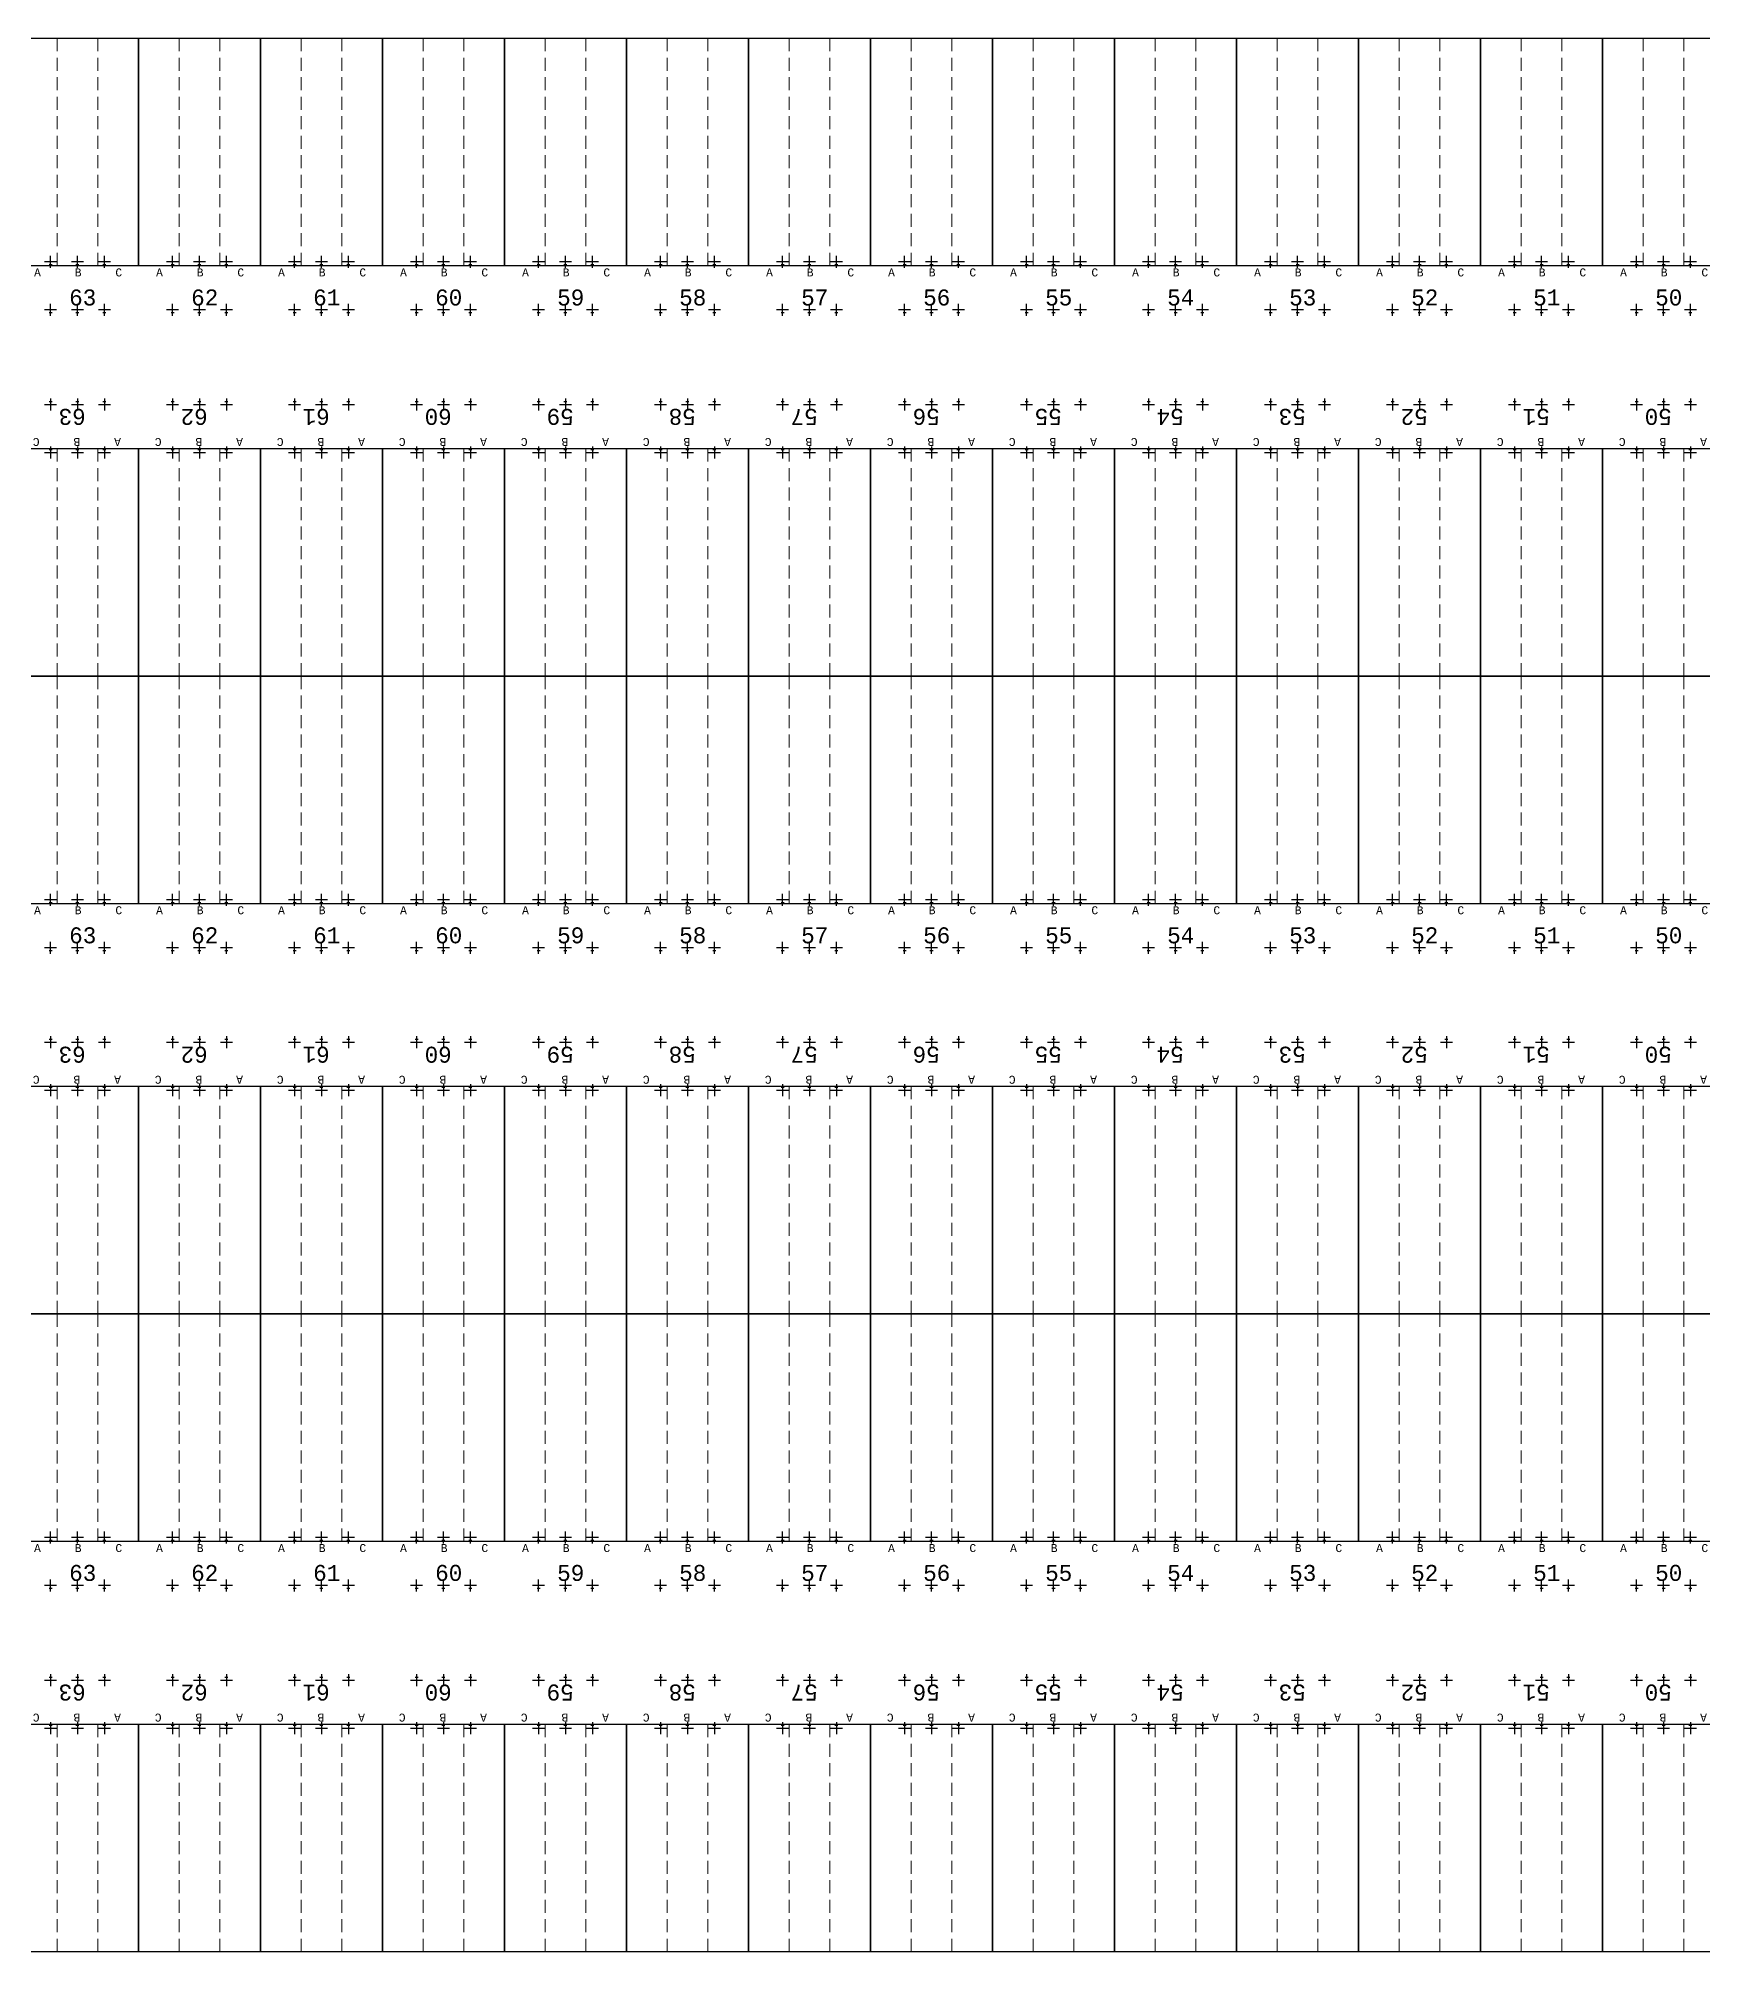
# Model space of a CAD drawing. Header units: millimetres. Extents: x 943 to 655635, y 611 to 177910.
# Drawn here: x 225007 to 266591, y 611 to 48426 of the extents above; entities that cross this region are included whole.
import ezdxf

# ---------------------------------------------------------------- set-up
doc = ezdxf.new("R2010")
doc.units = ezdxf.units.MM
doc.linetypes.add('DASHED', pattern=[0.75, 0.5, -0.25])
doc.layers.add('Bin location transponder', color=250, linetype='Continuous')
doc.layers.add('WF_numbers', color=6, linetype='Continuous')
doc.layers.add('WF transponder', color=3, linetype='Continuous', lineweight=30)
doc.layers.add('WF_all_bays', color=5, linetype='Continuous', lineweight=30)
doc.styles.add('WF_txt', font='consola.ttf')

# ---------------------------------------------------------------- blocks, each defined once
blk = doc.blocks.new('Bin location transponder')
at = {"layer": 'Bin location transponder', "color": 3, "lineweight": 30}
for p, q in [((-600, 0), (600, 0)), ((-150, 300), (150, 300)), ((0, 600), (0, -600))]:
    blk.add_line(p, q, dxfattribs=at)
blk = doc.blocks.new('WF 120x224in bay')
at = {"layer": 'WF_all_bays', "linetype": 'DASHED', "lineweight": 5, "ltscale": 650}
for p, q in [((1016, 5690), (1016, 0)), ((2032, 5690), (2032, 0))]:
    blk.add_line(p, q, dxfattribs=at)
at = {"layer": 'WF_all_bays'}
blk.add_lwpolyline([(0, 5690), (3048, 5690), (3048, 0), (0, 0)], close=True, dxfattribs=at)
at = {"layer": 'WF transponder', "xscale": 0.25, "yscale": 0.25, "zscale": 0.25, "rotation": 180.0000000062352}
for p in [(850, 100), (1524, 100), (2198, 100), (850, -1100), (1524, -1100), (2198, -1100)]:
    blk.add_blockref('Bin location transponder', p, dxfattribs=at)
at = {"layer": 'WF_numbers', "linetype": 'DASHED', "char_height": 200, "attachment_point": 1, "rotation": 0, "style": 'WF_txt'}
for s, insert in [('A', (439, -62, -723)), ('B', (1455, -62, -723)), ('C', (2471, -62, -723))]:
    blk.add_mtext_dynamic_manual_height_columns(s, width=423.53, gutter_width=2118, heights=[0], dxfattribs=dict(at, insert=insert))

msp = doc.modelspace()

# ---------------------------------------------------------------- block references
at = {"layer": 'WF_all_bays'}
for p in [(224463, 42737, -362), (227511, 42737, -362), (230559, 42737, -362), (233607, 42737, -362), (236655, 42737, -362), (239703, 42737, -362), (242751, 42737, -362), (245799, 42737, -362), (248847, 42737, -362), (251895, 42737, -362), (254943, 42737, -362), (257991, 42737, -362), (261039, 42737, -362), (264087, 42737, -362), (224463, 26798, -362), (227511, 26798, -362), (230559, 26798, -362), (233607, 26798, -362), (236655, 26798, -362), (239703, 26798, -362), (242751, 26798, -362), (245799, 26798, -362), (248847, 26798, -362), (251895, 26798, -362), (254943, 26798, -362), (257991, 26798, -362), (261039, 26798, -362), (264087, 26798, -362), (224463, 10860, -362), (227511, 10860, -362), (230559, 10860, -362), (233607, 10860, -362), (236655, 10860, -362), (239703, 10860, -362), (242751, 10860, -362), (245799, 10860, -362), (248847, 10860, -362), (251895, 10860, -362), (254943, 10860, -362), (257991, 10860, -362), (261039, 10860, -362), (264087, 10860, -362)]:
    msp.add_blockref('WF 120x224in bay', p, dxfattribs=at)
at = {"layer": 'WF_all_bays', "rotation": 179.9999999999968}
for p in [(227511, 38177, -362), (230559, 38177, -362), (233607, 38177, -362), (236655, 38177, -362), (239703, 38177, -362), (242751, 38177, -362), (245799, 38177, -362), (248847, 38177, -362), (251895, 38177, -362), (254943, 38177, -362), (257991, 38177, -362), (261039, 38177, -362), (264087, 38177, -362), (267135, 38177, -362), (227511, 22239, -362), (230559, 22239, -362), (233607, 22239, -362), (236655, 22239, -362), (239703, 22239, -362), (242751, 22239, -362), (245799, 22239, -362), (248847, 22239, -362), (251895, 22239, -362), (254943, 22239, -362), (257991, 22239, -362), (261039, 22239, -362), (264087, 22239, -362), (267135, 22239, -362), (227511, 6300, -362), (230559, 6300, -362), (233607, 6300, -362), (236655, 6300, -362), (239703, 6300, -362), (242751, 6300, -362), (245799, 6300, -362), (248847, 6300, -362), (251895, 6300, -362), (254943, 6300, -362), (257991, 6300, -362), (261039, 6300, -362), (264087, 6300, -362), (267135, 6300, -362)]:
    msp.add_blockref('WF 120x224in bay', p, dxfattribs=at)

# ---------------------------------------------------------------- texts
at = {"layer": 'WF_numbers', "linetype": 'DASHED', "char_height": 400, "attachment_point": 1, "style": 'WF_txt'}
for s, insert in [('63', (225779, 42149, -362)), ('62', (228827, 42149, -362)), ('61', (231875, 42149, -362)), ('60', (234923, 42149, -362)), ('59', (237971, 42149, -362)), ('58', (241019, 42149, -362)), ('57', (244067, 42149, -362)), ('56', (247115, 42149, -362)), ('55', (250163, 42149, -362)), ('54', (253211, 42149, -362)), ('53', (256259, 42149, -362)), ('52', (259307, 42149, -362)), ('51', (262355, 42149, -362)), ('50', (265403, 42149, -362)), ('63', (225779, 26210, -362)), ('62', (228827, 26210, -362)), ('61', (231875, 26210, -362)), ('60', (234923, 26210, -362)), ('59', (237971, 26210, -362)), ('58', (241019, 26210, -362)), ('57', (244067, 26210, -362)), ('56', (247115, 26210, -362)), ('55', (250163, 26210, -362)), ('54', (253211, 26210, -362)), ('53', (256259, 26210, -362)), ('52', (259307, 26210, -362)), ('51', (262355, 26210, -362)), ('50', (265403, 26210, -362)), ('63', (225779, 10277, -40389)), ('62', (228827, 10277, -40389)), ('61', (231875, 10277, -40389)), ('60', (234923, 10277, -40389)), ('59', (237971, 10277, -40389)), ('58', (241019, 10277, -40389)), ('57', (244067, 10277, -40389)), ('56', (247115, 10277, -40389)), ('55', (250163, 10277, -40389)), ('54', (253211, 10277, -40389)), ('53', (256259, 10277, -40389)), ('52', (259307, 10277, -40389)), ('51', (262355, 10277, -40389)), ('50', (265403, 10277, -40389))]:
    msp.add_mtext_dynamic_manual_height_columns(s, width=423.53, gutter_width=2118, heights=[0], dxfattribs=dict(at, insert=insert))
at = {"layer": 'WF_numbers', "linetype": 'DASHED', "char_height": 400, "attachment_point": 1, "rotation": 180, "style": 'WF_txt'}
for s, insert in [('63', (226194, 38765, -362)), ('62', (229242, 38765, -362)), ('61', (232290, 38765, -362)), ('60', (235338, 38765, -362)), ('59', (238386, 38765, -362)), ('58', (241434, 38765, -362)), ('57', (244482, 38765, -362)), ('56', (247530, 38765, -362)), ('55', (250578, 38765, -362)), ('54', (253626, 38765, -362)), ('53', (256674, 38765, -362)), ('52', (259722, 38765, -362)), ('51', (262770, 38765, -362)), ('50', (265818, 38765, -362)), ('63', (226194, 22827, -362)), ('62', (229242, 22827, -362)), ('61', (232290, 22827, -362)), ('60', (235338, 22827, -362)), ('59', (238386, 22827, -362)), ('58', (241434, 22827, -362)), ('57', (244482, 22827, -362)), ('56', (247530, 22827, -362)), ('55', (250578, 22827, -362)), ('54', (253626, 22827, -362)), ('53', (256674, 22827, -362)), ('52', (259722, 22827, -362)), ('51', (262770, 22827, -362)), ('50', (265818, 22827, -362)), ('63', (226194, 6888, -362)), ('62', (229242, 6888, -362)), ('61', (232290, 6888, -362)), ('60', (235338, 6888, -362)), ('59', (238386, 6888, -362)), ('58', (241434, 6888, -362)), ('57', (244482, 6888, -362)), ('56', (247530, 6888, -362)), ('55', (250578, 6888, -362)), ('54', (253626, 6888, -362)), ('53', (256674, 6888, -362)), ('52', (259722, 6888, -362)), ('51', (262770, 6888, -362)), ('50', (265818, 6888, -362))]:
    msp.add_mtext_dynamic_manual_height_columns(s, width=423.53, gutter_width=2118, heights=[0], dxfattribs=dict(at, insert=insert))

doc.saveas('drawing.dxf')
